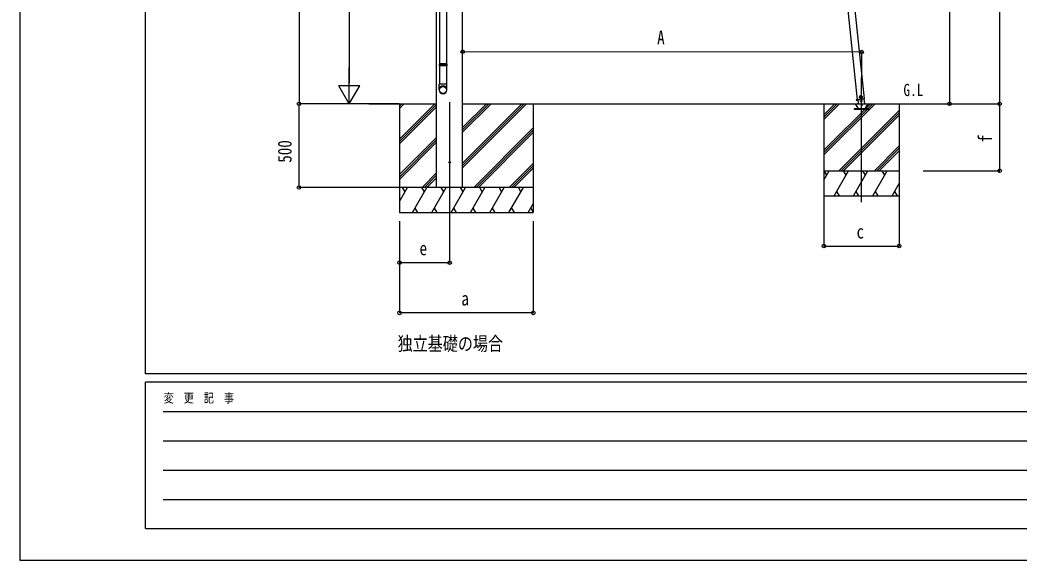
# Model space of a CAD drawing. Units: millimetres, scale not verified. Extents: x -10512 to 10512, y -7425 to 7425.
# Drawn here: x -10512 to -4542, y -7425 to -4196 of the extents above; entities that cross this region are included whole.
import ezdxf
from ezdxf.enums import TextEntityAlignment as Align

# ---------------------------------------------------------------- set-up
doc = ezdxf.new("R2010")
doc.units = ezdxf.units.MM
doc.header["$LTSCALE"] = 30
for name, color, linetype in [('0-2_USER1', 3, 'Continuous'), ('0-3_YKK_12', 2, 'Continuous'), ('0-4_YKK_13', 4, 'Continuous'), ('0-5_YKK_A1', 4, 'Continuous'), ('0-6_YKK_D', 6, 'Continuous'), ('0-7_YKK_ZWAK', 7, 'Continuous')]:
    doc.layers.add(name, color=color, linetype=linetype)
doc.styles.add('ＭＳ ゴシック', font='')
doc.styles.get('ＭＳ ゴシック').set_extended_font_data('MS Gothic')

msp = doc.modelspace()

# ---------------------------------------------------------------- linework, layer by layer
at = {"layer": '0-3_YKK_12'}
for p, q in [((-7944.57, -4688.4), (-7944.57, -5447.61)), ((-5482.8, -5284.45), (-5482.35, -4692.52))]:
    msp.add_line(p, q, dxfattribs=at)
at = {"layer": '0-4_YKK_13'}
for p, q in [((-8005.16, -3547.37), (-8005.16, -4458.05)), ((-7963.16, -3547.37), (-7963.16, -4458.05)), ((-8007.16, -4460.05), (-8006.16, -4458.05)), ((-7961.16, -4460.05), (-8007.16, -4460.05)), ((-7961.16, -4468.05), (-8007.16, -4468.05)), ((-7962.16, -4458.05), (-8006.16, -4458.05)), ((-7962.16, -4470.05), (-8006.16, -4470.05)), ((-8005.16, -4470.05), (-8005.16, -4580.05)), ((-7963.16, -4470.05), (-7963.16, -4580.05)), ((-7961.16, -4460.05), (-7962.16, -4458.05)), ((-7961.16, -4468.05), (-7962.16, -4470.05)), ((-7961.16, -4460.05), (-7961.16, -4468.05)), ((-8007.16, -4614.2), (-8007.16, -4580.05)), ((-7961.16, -4580.05), (-8007.16, -4580.05)), ((-7961.16, -4614.2), (-7961.16, -4580.05)), ((-5499.5, -4659.19), (-5474.63, -4656.58)), ((-5485.76, -4670.32), (-5488.37, -4645.45)), ((-5522.35, -4696.61), (-5442.35, -4696.61)), ((-5522.35, -4697.61), (-5522.35, -4696.61)), ((-5522.35, -4697.61), (-5442.35, -4697.61)), ((-5503.66, -4723.61), (-5518.38, -4698.11)), ((-5514.54, -4673.82), (-5504.69, -4672.78)), ((-5504.69, -4672.78), (-5514.54, -4673.81)), ((-5514.54, -4673.82), (-5514.33, -4675.81)), ((-5504.48, -4674.77), (-5514.33, -4675.81)), ((-5506.13, -4672.63), (-5465.35, -4668.35)), ((-5504.72, -4672.49), (-5502.19, -4696.61)), ((-5463.78, -4696.61), (-5466.73, -4668.49)), ((-5446.32, -4698.11), (-5461.04, -4723.61)), ((-5442.35, -4696.61), (-5442.35, -4697.61))]:
    msp.add_line(p, q, dxfattribs=at)
for points in [[(-8007.16, -4460.05), (-8007.16, -4468.05), (-8006.16, -4470.05)], [(-5514.54, -4673.81), (-5514.33, -4675.8), (-5504.48, -4674.77)]]:
    msp.add_lwpolyline(points, dxfattribs=at)
for points in [[(-5487.85, -4650.42), (-5493.92, -4654.83), (-5493.14, -4662.3), (-5486.28, -4665.35), (-5480.21, -4660.94), (-5480.99, -4653.47)], [(-5437.6, -4728.61), (-5437.6, -4726.61), (-5527.6, -4726.61), (-5527.6, -4728.61)]]:
    msp.add_lwpolyline(points, close=True, dxfattribs=at)
for centre, radius in [((-5487.07, -4657.89), 8.5), ((-5487.07, -4657.89), 7.7), ((-5487.07, -4657.89), 6.5), ((-5485.02, -4681.07), 4), ((-7944.57, -5047.61), 4.5)]:
    msp.add_circle(centre, radius, dxfattribs=at)
for centre, radius, start, end in [((-5519.24, -4698.61), 1, 30, 90), ((-5482.35, -4702.61), 4.25, 183.37229, 176.62771), ((-5445.45, -4698.61), 1, 90, 150), ((-5498.46, -4720.61), 6, 210, 270), ((-5466.23, -4720.61), 6, 270, 330)]:
    msp.add_arc(centre, radius, start, end, dxfattribs=at)
for centre, major_axis, ratio, start_param, end_param in [((-7984.16, -4612.45), (-23, 0), 0.996195, 3.1415927, 6.2831853), ((-7984.16, -4614.2), (-23, 0), 0.996195, 3.1415927, 6.2831853), ((-7984.16, -4614.2), (0, -23.43), 0.981806, 4.712389, 7.8539816)]:
    msp.add_ellipse(centre, major_axis=major_axis, ratio=ratio, start_param=start_param, end_param=end_param, dxfattribs=at)
msp.add_ellipse((-7984.16, -4614.2), major_axis=(21, 0), ratio=0.996195, dxfattribs=at)
at = {"layer": '0-5_YKK_A1'}
for p, q in [((-8022.32, -5197.61), (-8022.32, -2389.27)), ((-5506.13, -4672.63), (-5588.39, -3889.98)), ((-5465.35, -4668.35), (-5547.61, -3885.69)), ((-8426.99, -4697.61), (-8022.32, -4697.61)), ((-8244.57, -4697.61), (-8244.57, -5347.61)), ((-8244.57, -4908.84), (-8033.33, -4697.61)), ((-8244.57, -4724.99), (-8217.18, -4697.61)), ((-8244.57, -4710.85), (-8231.33, -4697.61)), ((-8244.57, -4922.98), (-8022.32, -4700.73)), ((-8244.57, -4937.12), (-8022.32, -4714.88)), ((-7866.82, -4697.61), (-5035.25, -4697.61)), ((-7866.82, -5079.87), (-7484.55, -4697.61)), ((-7866.82, -5051.59), (-7512.83, -4697.61)), ((-7866.82, -5065.73), (-7498.69, -4697.61)), ((-7866.82, -4867.74), (-7696.68, -4697.61)), ((-7866.82, -4853.6), (-7710.83, -4697.61)), ((-7866.82, -4839.46), (-7724.97, -4697.61)), ((-7444.57, -4697.61), (-7444.57, -5347.61)), ((-5707.79, -4697.61), (-5707.79, -5247.61)), ((-5707.79, -4975.14), (-5430.26, -4697.61)), ((-5707.79, -4989.28), (-5416.12, -4697.61)), ((-5707.79, -5003.43), (-5401.97, -4697.61)), ((-5707.79, -4791.29), (-5614.11, -4697.61)), ((-5707.79, -4777.15), (-5628.25, -4697.61)), ((-5707.79, -4763.01), (-5642.39, -4697.61)), ((-5465.35, -4668.35), (-5506.13, -4672.63)), ((-5257.79, -4697.61), (-5257.79, -5247.61)), ((-5618.13, -5097.61), (-5257.79, -4737.28)), ((-5603.99, -5097.61), (-5257.79, -4751.42)), ((-5589.85, -5097.61), (-5257.79, -4765.56)), ((-7800.71, -5197.61), (-7444.57, -4841.47)), ((-7786.56, -5197.61), (-7444.57, -4855.61)), ((-7772.42, -5197.61), (-7444.57, -4869.76)), ((-8244.57, -5120.97), (-8022.32, -4898.72)), ((-8244.57, -5135.11), (-8022.32, -4912.86)), ((-8244.57, -5149.26), (-8022.32, -4927.01)), ((-5406, -5097.61), (-5257.79, -4949.41)), ((-5391.86, -5097.61), (-5257.79, -4963.55)), ((-5377.71, -5097.61), (-5257.79, -4977.69)), ((-7588.57, -5197.61), (-7444.57, -5053.6)), ((-7574.43, -5197.61), (-7444.57, -5067.75)), ((-8109.07, -5197.61), (-8022.32, -5110.85)), ((-8094.93, -5197.61), (-8022.32, -5125)), ((-7560.29, -5197.61), (-7444.57, -5081.89)), ((-5707.79, -5097.61), (-5257.79, -5097.61)), ((-5707.79, -5152.95), (-5675.84, -5097.61)), ((-5690.84, -5123.59), (-5705.84, -5097.61)), ((-5646.97, -5247.61), (-5560.37, -5097.61)), ((-5575.37, -5123.59), (-5590.37, -5097.61)), ((-5531.5, -5247.61), (-5444.9, -5097.61)), ((-5459.9, -5123.59), (-5474.9, -5097.61)), ((-5416.03, -5247.61), (-5329.43, -5097.61)), ((-5344.43, -5123.59), (-5359.43, -5097.61)), ((-8080.79, -5197.61), (-8022.32, -5139.14)), ((-5300.56, -5247.61), (-5257.79, -5173.53)), ((-7444.57, -5197.61), (-8244.57, -5197.61)), ((-8244.57, -5281.44), (-8196.16, -5197.61)), ((-8211.17, -5223.59), (-8226.17, -5197.61)), ((-8167.3, -5347.61), (-8080.7, -5197.61)), ((-8095.7, -5223.59), (-8110.7, -5197.61)), ((-8051.83, -5347.61), (-7965.23, -5197.61)), ((-7980.23, -5223.59), (-7995.23, -5197.61)), ((-7936.36, -5347.61), (-7849.76, -5197.61)), ((-7864.76, -5223.59), (-7879.76, -5197.61)), ((-7820.89, -5347.61), (-7734.29, -5197.61)), ((-7749.29, -5223.59), (-7764.29, -5197.61)), ((-7705.42, -5347.61), (-7618.82, -5197.61)), ((-7648.82, -5197.61), (-7633.82, -5223.59)), ((-7589.95, -5347.61), (-7503.35, -5197.61)), ((-7518.35, -5223.59), (-7533.35, -5197.61)), ((-5707.79, -5247.61), (-5257.79, -5247.61)), ((-5631.97, -5221.63), (-5616.97, -5247.61)), ((-5516.5, -5221.63), (-5501.5, -5247.61)), ((-5401.03, -5221.63), (-5386.03, -5247.61)), ((-5285.56, -5221.63), (-5270.56, -5247.61)), ((-7474.48, -5347.61), (-7444.57, -5295.8)), ((-8244.57, -5347.61), (-7444.57, -5347.61)), ((-8152.3, -5321.63), (-8137.3, -5347.61)), ((-8036.83, -5321.63), (-8021.83, -5347.61)), ((-7921.36, -5321.63), (-7906.36, -5347.61)), ((-7805.89, -5321.63), (-7790.89, -5347.61)), ((-7690.42, -5321.63), (-7675.42, -5347.61)), ((-7574.95, -5321.63), (-7559.95, -5347.61)), ((-7459.48, -5321.63), (-7444.57, -5347.46))]:
    msp.add_line(p, q, dxfattribs=at)
msp.add_lwpolyline([(-7866.82, -5197.61), (-7866.82, -2368.61), (-7886.82, -2368.61), (-7917.67, -2371.85)], dxfattribs=at)
at = {"layer": '0-6_YKK_D'}
for p, q in [((-4657.79, -2068.82), (-4657.79, -4697.61)), ((-4957.79, -2269.65), (-4957.79, -4697.61)), ((-8844.57, -2378.12), (-8844.57, -4697.61)), ((-8544.57, -2622.61), (-8544.57, -4572.61)), ((-5482.12, -4387.83), (-7866.82, -4386.02)), ((-5482.35, -4691.52), (-5482.12, -4386.83)), ((-8544.57, -4697.61), (-8544.57, -4481.11)), ((-8544.57, -4697.61), (-8607.07, -4589.36)), ((-8482.07, -4589.36), (-8607.07, -4589.36)), ((-8544.57, -4697.61), (-8482.07, -4589.36)), ((-8431.87, -4697.61), (-8845.57, -4697.61)), ((-8304.18, -4697.61), (-8845.57, -4697.61)), ((-8844.57, -5197.61), (-8844.57, -4697.61)), ((-8245.57, -4697.61), (-8545.57, -4697.61)), ((-5034.25, -4697.61), (-4956.79, -4697.61)), ((-5034.25, -4697.61), (-4656.79, -4697.61)), ((-5034.25, -4697.61), (-4656.79, -4697.61)), ((-4657.79, -4697.61), (-4657.79, -5097.61)), ((-5115.09, -5097.61), (-4656.79, -5097.61)), ((-8245.57, -5197.61), (-8845.57, -5197.61)), ((-5707.79, -5248.61), (-5707.79, -5548.61)), ((-5257.79, -5248.61), (-5257.79, -5548.61)), ((-8244.57, -5398.61), (-8244.57, -5948.61)), ((-8244.57, -5398.61), (-8244.57, -5648.61)), ((-7444.57, -5398.61), (-7444.57, -5948.61)), ((-7944.57, -5448.99), (-7944.57, -5648.61)), ((-5707.79, -5547.61), (-5257.79, -5547.61)), ((-7944.57, -5647.61), (-8244.57, -5647.61)), ((-7444.57, -5947.61), (-8244.57, -5947.61))]:
    msp.add_line(p, q, dxfattribs=at)
for centre in [(-7866.82, -4386.02), (-5482.12, -4387.83), (-8844.57, -4697.61), (-8844.57, -4697.61), (-4957.79, -4697.61), (-4657.79, -4697.61), (-4657.79, -4697.61), (-4657.79, -5097.61), (-8844.57, -5197.61), (-5707.79, -5547.61), (-5257.79, -5547.61), (-8244.57, -5647.61), (-7944.57, -5647.61), (-8244.57, -5947.61), (-7444.57, -5947.61)]:
    msp.add_circle(centre, 10.62, dxfattribs=at)
at = {"layer": '0-7_YKK_ZWAK'}
for p, q in [((-9762.45, -6312.5), (-9762.45, 6937.5)), ((9737.55, -6312.5), (-9762.45, -6312.5)), ((-3262.45, -6362.5), (-9762.45, -6362.5)), ((-9762.45, -7237.5), (-9762.45, -6362.5)), ((-9656.2, -6537.5), (-3387.45, -6537.5)), ((-9656.2, -6712.5), (-3387.45, -6712.5)), ((-9656.2, -6887.5), (-3387.45, -6887.5)), ((-9656.2, -7062.5), (-3387.45, -7062.5)), ((-9762.45, -7237.5), (-3262.45, -7237.5))]:
    msp.add_line(p, q, dxfattribs=at)
msp.add_lwpolyline([(-10512.5, -7425), (10512.5, -7425), (10512.5, 7425), (-10512.5, 7425)], close=True, dxfattribs=at)

# ---------------------------------------------------------------- texts
at = {"layer": '0-2_USER1', "style": 'ＭＳ ゴシック', "width": 0.8}
for s, height, p in [('G.L', 73.31, (-5232.5, -4673)), ('独立基礎の場合', 82.48, (-8255.5, -6197.5))]:
    msp.add_text(s, height=height, dxfattribs=at).set_placement(p, align=Align.BOTTOM_LEFT)
at = {"layer": '0-6_YKK_D', "style": 'ＭＳ ゴシック', "width": 0.8}
for s, rotation, p in [('A', 359.957, (-6704.45, -4366.9)), ('f', 90, (-4677.79, -4927.61)), ('500', 90, (-8864.57, -5049.61))]:
    msp.add_text(s, height=82.48, rotation=rotation, dxfattribs=at).set_placement(p, align=Align.BOTTOM_LEFT)
for s, p in [('c', (-5512.79, -5527.61)), ('e', (-8124.57, -5627.61)), ('a', (-7874.57, -5927.61))]:
    msp.add_text(s, height=82.48, dxfattribs=at).set_placement(p, align=Align.BOTTOM_LEFT)
at = {"layer": '0-7_YKK_ZWAK', "style": 'ＭＳ ゴシック', "width": 0.8}
msp.add_text('変  更  記  事', height=54.99, dxfattribs=at).set_placement((-9653.28, -6500), align=Align.BOTTOM_LEFT)

doc.saveas('drawing.dxf')
